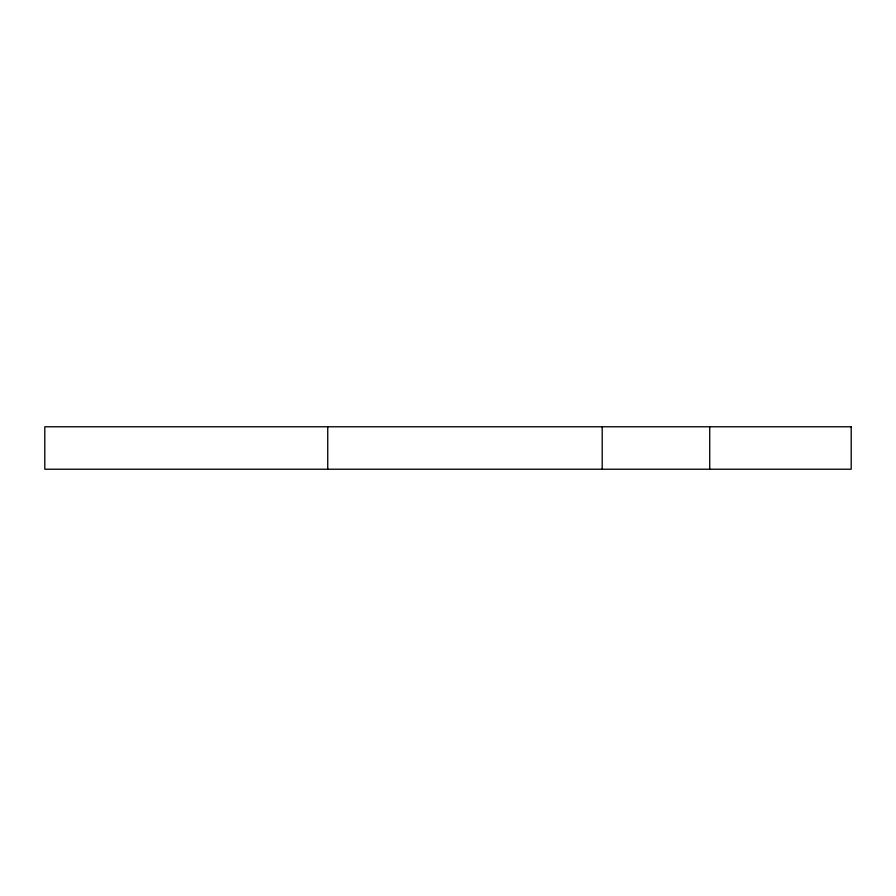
<?xml version="1.0" encoding="UTF-8"?>
<svg xmlns="http://www.w3.org/2000/svg" width="896" height="896" viewBox="0 0 896 896"><rect width="100%" height="100%" fill="white"/><g stroke="black" fill="none" stroke-linecap="round" stroke-linejoin="round"><path stroke-width="1.34" d="M709.722 426.776L709.722 469.224M602.202 426.776L602.202 469.224M327.746 426.776L327.746 469.224M851.2 426.776L44.8 426.776L44.8 469.224L851.2 469.224L851.2 426.776"/></g></svg>
